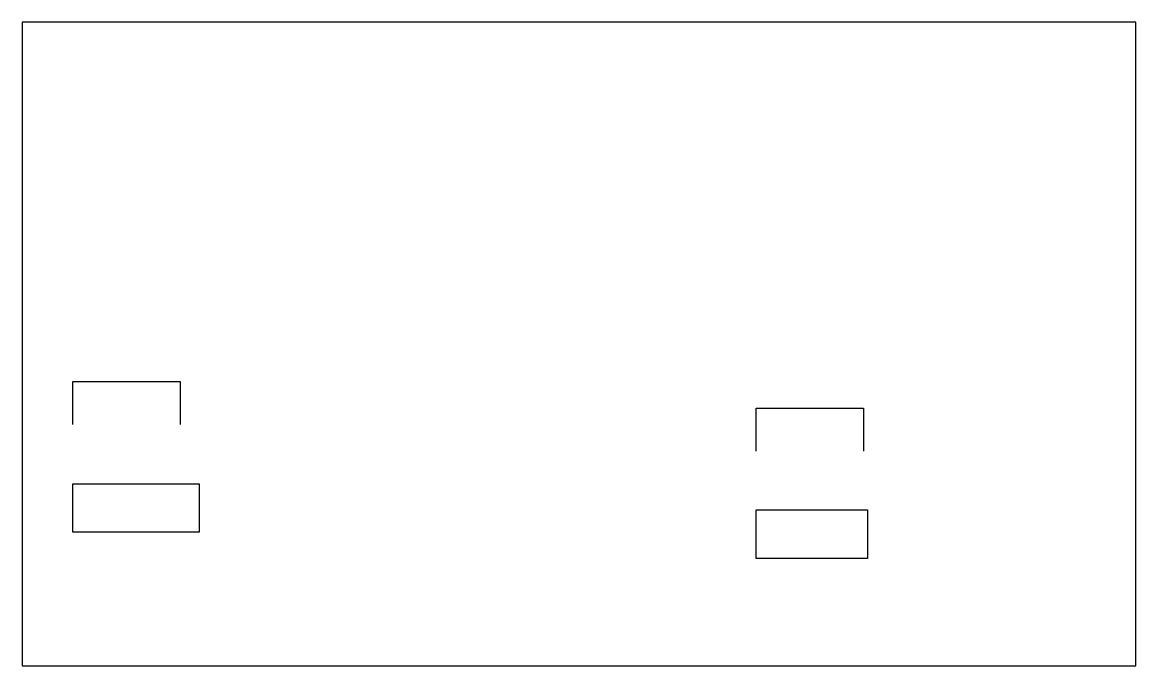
# Model space of a CAD drawing. Header units: millimetres. Extents: x -95 to 37, y 6 to 83.
import ezdxf

# ---------------------------------------------------------------- set-up
doc = ezdxf.new("R2010")
doc.units = ezdxf.units.MM
doc.layers.get('0').update_dxf_attribs({"linetype": 'CONTINUOUS'})

msp = doc.modelspace()

# ---------------------------------------------------------------- linework, layer by layer
for p, q in [((-88.91, 34.92), (-88.91, 40.01)), ((-88.91, 40.01), (-76.19, 40.01)), ((-88.91, 34.92), (-88.91, 40.01)), ((-76.19, 40.01), (-76.19, 34.92)), ((-7.95, 36.84), (4.77, 36.84)), ((-7.95, 31.74), (-7.95, 36.84)), ((4.77, 36.84), (4.77, 31.74)), ((4.77, 36.84), (4.77, 31.74))]:
    msp.add_line(p, q)
for points in [[(-94.92, 82.55), (-94.92, 6.35), (37.04, 6.35), (37.04, 82.55)], [(-94.92, 82.55), (-94.92, 6.35), (37.04, 6.35), (37.04, 82.55)], [(-88.92, 27.88), (-73.95, 27.88), (-73.95, 22.15), (-88.92, 22.15)], [(-7.95, 24.8), (5.25, 24.8), (5.25, 19.05), (-7.95, 19.05)]]:
    msp.add_lwpolyline(points, close=True)

doc.saveas('drawing.dxf')
